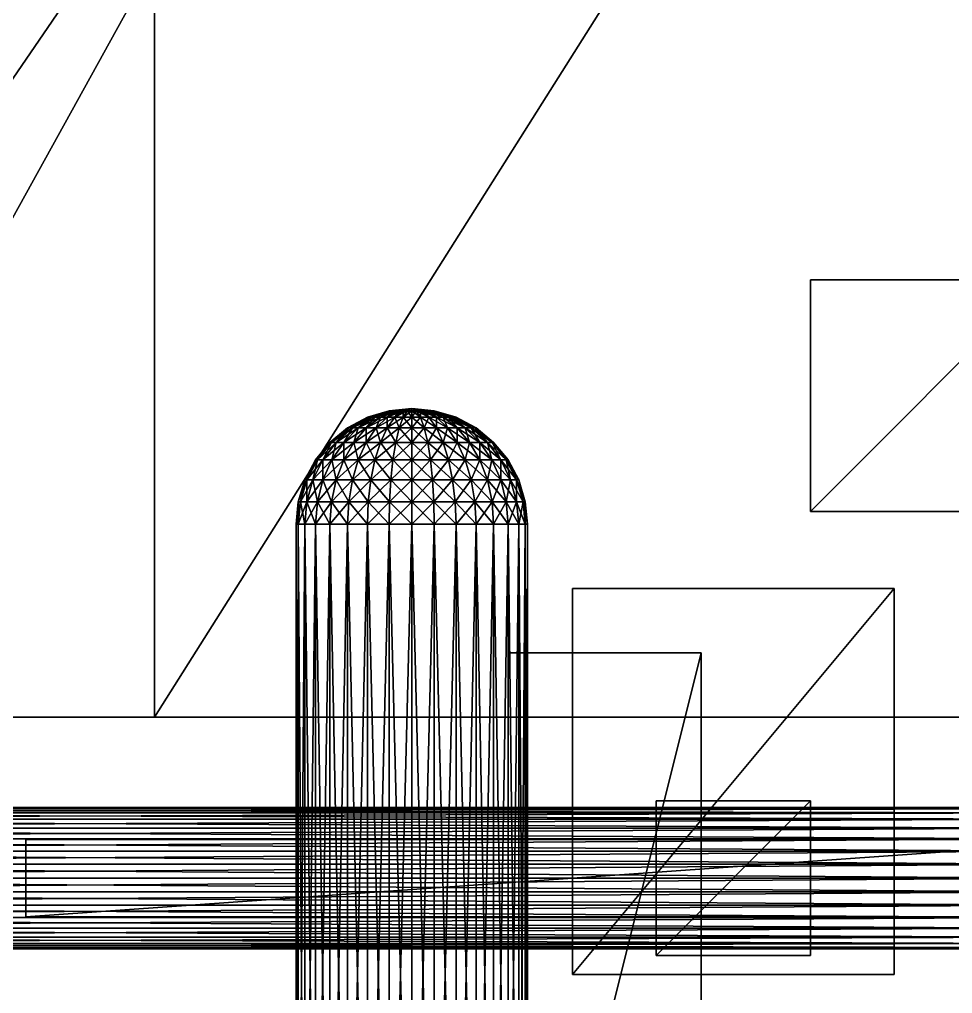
# Model space of a CAD drawing. Header units: millimetres. Extents: x -510 to 550, y -577 to 577.
# Drawn here: x -41 to 104.1, y -232.9 to -81.5 of the extents above; entities that cross this region are included whole.
import ezdxf

# ---------------------------------------------------------------- set-up
doc = ezdxf.new("R2010")
doc.units = ezdxf.units.MM
for name, color, linetype, true_color in [('armrest_frame_bridge_right', 7, 'Continuous', 0x5c6b75), ('armrest_front_post_right', 7, 'Continuous', 0x5c6b75), ('base_visual_0', 7, 'Continuous', 0x5c6b75), ('base_visual_1', 7, 'Continuous', 0x5c6b75), ('base_visual_17', 7, 'Continuous', 0x5c6b75), ('base_visual_18', 7, 'Continuous', 0x5c6b75), ('base_visual_2', 7, 'Continuous', 0x1f2b36), ('electronics_bracket_0.05', 7, 'Continuous', 0x5c6b75), ('structure_core_standoff_2', 7, 'Continuous', 0x5c6b75), ('structure_right_rocker_spindle', 7, 'Continuous', 0x5c6b75)]:
    doc.layers.add(name, color=color, linetype=linetype, true_color=true_color)

msp = doc.modelspace()

# ---------------------------------------------------------------- linework, layer by layer
at = {"layer": 'armrest_frame_bridge_right', "true_color": 0x5c6b75}
for points in [[(45, -230, 105), (95, -170, 105), (95, -230, 105)], [(45, -230, 105), (45, -170, 105), (95, -170, 105)], [(45, -230, 135), (95, -230, 135), (95, -170, 135)], [(45, -230, 135), (95, -170, 135), (45, -170, 135)], [(95, -170, 105), (45, -170, 105), (45, -170, 135)], [(95, -170, 105), (45, -170, 135), (95, -170, 135)], [(45, -170, 105), (45, -230, 105), (45, -230, 135)], [(45, -170, 105), (45, -230, 135), (45, -170, 135)], [(95, -230, 105), (95, -170, 105), (95, -170, 135)], [(95, -230, 105), (95, -170, 135), (95, -230, 135)], [(45, -230, 105), (95, -230, 105), (95, -230, 135)], [(45, -230, 105), (95, -230, 135), (45, -230, 135)]]:
    msp.add_3dface(points, dxfattribs=at)
at = {"layer": 'armrest_front_post_right', "true_color": 0x5c6b75}
for points in [[(58, -227, 120), (82, -203, 120), (82, -227, 120)], [(58, -227, 120), (58, -203, 120), (82, -203, 120)], [(58, -227, 310), (82, -227, 310), (82, -203, 310)], [(58, -227, 310), (82, -203, 310), (58, -203, 310)], [(82, -203, 120), (58, -203, 120), (58, -203, 310)], [(82, -203, 120), (58, -203, 310), (82, -203, 310)], [(58, -203, 120), (58, -227, 120), (58, -227, 310)], [(58, -203, 120), (58, -227, 310), (58, -203, 310)], [(82, -227, 120), (82, -203, 120), (82, -203, 310)], [(82, -227, 120), (82, -203, 310), (82, -227, 310)], [(58, -227, 120), (82, -227, 120), (82, -227, 310)], [(58, -227, 120), (82, -227, 310), (58, -227, 310)]]:
    msp.add_3dface(points, dxfattribs=at)
at = {"layer": 'base_visual_0', "true_color": 0x5c6b75}
for points in [[(-85, -190, -160), (125, 190, -160), (125, -190, -160)], [(-85, -190, -160), (-85, 190, -160), (125, 190, -160)], [(-85, -190, -20), (125, -190, -20), (125, 190, -20)], [(-85, -190, -20), (125, 190, -20), (-85, 190, -20)], [(-85, -190, -160), (125, -190, -160), (125, -190, -20)], [(-85, -190, -160), (125, -190, -20), (-85, -190, -20)]]:
    msp.add_3dface(points, dxfattribs=at)
at = {"layer": 'base_visual_1', "true_color": 0x5c6b75}
for points in [[(-110, -190, 10), (150, 190, 10), (150, -190, 10)], [(-110, -190, 10), (-110, 190, 10), (150, 190, 10)], [(-110, -190, 80), (150, -190, 80), (150, 190, 80)], [(-110, -190, 80), (150, 190, 80), (-110, 190, 80)], [(-110, -190, 10), (150, -190, 10), (150, -190, 80)], [(-110, -190, 10), (150, -190, 80), (-110, -190, 80)]]:
    msp.add_3dface(points, dxfattribs=at)
at = {"layer": 'base_visual_17', "true_color": 0x5c6b75}
for points in [[(-40, -221, 160), (130, -209, 160), (130, -221, 160)], [(-40, -221, 160), (-40, -209, 160), (130, -209, 160)], [(-40, -221, 300), (130, -221, 300), (130, -209, 300)], [(-40, -221, 300), (130, -209, 300), (-40, -209, 300)], [(130, -209, 160), (-40, -209, 160), (-40, -209, 300)], [(130, -209, 160), (-40, -209, 300), (130, -209, 300)], [(-40, -209, 160), (-40, -221, 160), (-40, -221, 300)], [(-40, -209, 160), (-40, -221, 300), (-40, -209, 300)], [(-40, -221, 160), (130, -221, 160), (130, -221, 300)], [(-40, -221, 160), (130, -221, 300), (-40, -221, 300)]]:
    msp.add_3dface(points, dxfattribs=at)
at = {"layer": 'base_visual_18', "true_color": 0x5c6b75}
for points in [[(-180, -204.21, 307.85), (-180, -204, 310), (120, -204, 310)], [(-180, -204.21, 307.85), (120, -204, 310), (120, -204.21, 307.85)], [(-180, -204, 310), (-180, -204.21, 312.15), (120, -204.21, 312.15)], [(-180, -204, 310), (120, -204.21, 312.15), (120, -204, 310)], [(-180, -204.84, 305.79), (-180, -204.21, 307.85), (120, -204.21, 307.85)], [(-180, -204.84, 305.79), (120, -204.21, 307.85), (120, -204.84, 305.79)], [(-180, -204.21, 312.15), (-180, -204.84, 314.21), (120, -204.84, 314.21)], [(-180, -204.21, 312.15), (120, -204.84, 314.21), (120, -204.21, 312.15)], [(-180, -205.85, 303.89), (-180, -204.84, 305.79), (120, -204.84, 305.79)], [(-180, -205.85, 303.89), (120, -204.84, 305.79), (120, -205.85, 303.89)], [(-180, -204.84, 314.21), (-180, -205.85, 316.11), (120, -205.85, 316.11)], [(-180, -204.84, 314.21), (120, -205.85, 316.11), (120, -204.84, 314.21)], [(-180, -207.22, 302.22), (-180, -205.85, 303.89), (120, -205.85, 303.89)], [(-180, -207.22, 302.22), (120, -205.85, 303.89), (120, -207.22, 302.22)], [(-180, -205.85, 316.11), (-180, -207.22, 317.78), (120, -207.22, 317.78)], [(-180, -205.85, 316.11), (120, -207.22, 317.78), (120, -205.85, 316.11)], [(-180, -208.89, 300.85), (-180, -207.22, 302.22), (120, -207.22, 302.22)], [(-180, -208.89, 300.85), (120, -207.22, 302.22), (120, -208.89, 300.85)], [(-180, -207.22, 317.78), (-180, -208.89, 319.15), (120, -208.89, 319.15)], [(-180, -207.22, 317.78), (120, -208.89, 319.15), (120, -207.22, 317.78)], [(-180, -210.79, 299.84), (-180, -208.89, 300.85), (120, -208.89, 300.85)], [(-180, -210.79, 299.84), (120, -208.89, 300.85), (120, -210.79, 299.84)], [(-180, -208.89, 319.15), (-180, -210.79, 320.16), (120, -210.79, 320.16)], [(-180, -208.89, 319.15), (120, -210.79, 320.16), (120, -208.89, 319.15)], [(-180, -212.85, 299.21), (-180, -210.79, 299.84), (120, -210.79, 299.84)], [(-180, -212.85, 299.21), (120, -210.79, 299.84), (120, -212.85, 299.21)], [(-180, -210.79, 320.16), (-180, -212.85, 320.79), (120, -212.85, 320.79)], [(-180, -210.79, 320.16), (120, -212.85, 320.79), (120, -210.79, 320.16)], [(-180, -215, 299), (-180, -212.85, 299.21), (120, -212.85, 299.21)], [(-180, -215, 299), (120, -212.85, 299.21), (120, -215, 299)], [(-180, -212.85, 320.79), (-180, -215, 321), (120, -215, 321)], [(-180, -212.85, 320.79), (120, -215, 321), (120, -212.85, 320.79)], [(-180, -215, 321), (-180, -217.15, 320.79), (120, -217.15, 320.79)], [(-180, -215, 321), (120, -217.15, 320.79), (120, -215, 321)], [(-180, -217.15, 299.21), (-180, -215, 299), (120, -215, 299)], [(-180, -217.15, 299.21), (120, -215, 299), (120, -217.15, 299.21)], [(-180, -217.15, 320.79), (-180, -219.21, 320.16), (120, -219.21, 320.16)], [(-180, -217.15, 320.79), (120, -219.21, 320.16), (120, -217.15, 320.79)], [(-180, -219.21, 299.84), (-180, -217.15, 299.21), (120, -217.15, 299.21)], [(-180, -219.21, 299.84), (120, -217.15, 299.21), (120, -219.21, 299.84)], [(-180, -219.21, 320.16), (-180, -221.11, 319.15), (120, -221.11, 319.15)], [(-180, -219.21, 320.16), (120, -221.11, 319.15), (120, -219.21, 320.16)], [(-180, -221.11, 300.85), (-180, -219.21, 299.84), (120, -219.21, 299.84)], [(-180, -221.11, 300.85), (120, -219.21, 299.84), (120, -221.11, 300.85)], [(-180, -221.11, 319.15), (-180, -222.78, 317.78), (120, -222.78, 317.78)], [(-180, -221.11, 319.15), (120, -222.78, 317.78), (120, -221.11, 319.15)], [(-180, -222.78, 302.22), (-180, -221.11, 300.85), (120, -221.11, 300.85)], [(-180, -222.78, 302.22), (120, -221.11, 300.85), (120, -222.78, 302.22)], [(-180, -222.78, 317.78), (-180, -224.15, 316.11), (120, -224.15, 316.11)], [(-180, -222.78, 317.78), (120, -224.15, 316.11), (120, -222.78, 317.78)], [(-180, -224.15, 303.89), (-180, -222.78, 302.22), (120, -222.78, 302.22)], [(-180, -224.15, 303.89), (120, -222.78, 302.22), (120, -224.15, 303.89)], [(-180, -224.15, 316.11), (-180, -225.16, 314.21), (120, -225.16, 314.21)], [(-180, -224.15, 316.11), (120, -225.16, 314.21), (120, -224.15, 316.11)], [(-180, -225.16, 305.79), (-180, -224.15, 303.89), (120, -224.15, 303.89)], [(-180, -225.16, 305.79), (120, -224.15, 303.89), (120, -225.16, 305.79)], [(-180, -225.16, 314.21), (-180, -225.79, 312.15), (120, -225.79, 312.15)], [(-180, -225.16, 314.21), (120, -225.79, 312.15), (120, -225.16, 314.21)], [(-180, -225.79, 307.85), (-180, -225.16, 305.79), (120, -225.16, 305.79)], [(-180, -225.79, 307.85), (120, -225.16, 305.79), (120, -225.79, 307.85)], [(-180, -225.79, 312.15), (-180, -226, 310), (120, -226, 310)], [(-180, -225.79, 312.15), (120, -226, 310), (120, -225.79, 312.15)], [(-180, -226, 310), (-180, -225.79, 307.85), (120, -225.79, 307.85)], [(-180, -226, 310), (120, -225.79, 307.85), (120, -226, 310)]]:
    msp.add_3dface(points, dxfattribs=at)
at = {"layer": 'base_visual_2', "true_color": 0x1f2b36}
for points in [[(-20, -190, 80), (220, 190, 80), (220, -190, 80)], [(-20, -190, 80), (-20, 190, 80), (220, 190, 80)], [(-20, -190, 160), (220, -190, 160), (220, 190, 160)], [(-20, -190, 160), (220, 190, 160), (-20, 190, 160)], [(-20, 190, 80), (-20, -190, 80), (-20, -190, 160)], [(-20, 190, 80), (-20, -190, 160), (-20, 190, 160)], [(-20, -190, 80), (220, -190, 80), (220, -190, 160)], [(-20, -190, 80), (220, -190, 160), (-20, -190, 160)]]:
    msp.add_3dface(points, dxfattribs=at)
at = {"layer": 'electronics_bracket_0.05', "true_color": 0x5c6b75}
for points in [[(35, -300, 50), (65, -180, 50), (65, -300, 50)], [(35, -300, 50), (35, -180, 50), (65, -180, 50)], [(35, -300, 80), (65, -300, 80), (65, -180, 80)], [(35, -300, 80), (65, -180, 80), (35, -180, 80)], [(65, -180, 50), (35, -180, 50), (35, -180, 80)], [(65, -180, 50), (35, -180, 80), (65, -180, 80)], [(35, -180, 50), (35, -300, 50), (35, -300, 80)], [(35, -180, 50), (35, -300, 80), (35, -180, 80)], [(65, -300, 50), (65, -180, 50), (65, -180, 80)], [(65, -300, 50), (65, -180, 80), (65, -300, 80)]]:
    msp.add_3dface(points, dxfattribs=at)
at = {"layer": 'structure_core_standoff_2', "true_color": 0x5c6b75}
for points in [[(82, -158, -22.5), (118, -122, -22.5), (118, -158, -22.5)], [(82, -158, -22.5), (82, -122, -22.5), (118, -122, -22.5)], [(82, -158, 12.5), (118, -158, 12.5), (118, -122, 12.5)], [(82, -158, 12.5), (118, -122, 12.5), (82, -122, 12.5)], [(118, -122, -22.5), (82, -122, -22.5), (82, -122, 12.5)], [(118, -122, -22.5), (82, -122, 12.5), (118, -122, 12.5)], [(82, -122, -22.5), (82, -158, -22.5), (82, -158, 12.5)], [(82, -122, -22.5), (82, -158, 12.5), (82, -122, 12.5)], [(82, -158, -22.5), (118, -158, -22.5), (118, -158, 12.5)], [(82, -158, -22.5), (118, -158, 12.5), (82, -158, 12.5)]]:
    msp.add_3dface(points, dxfattribs=at)
at = {"layer": 'structure_right_rocker_spindle', "true_color": 0x5c6b75}
for points in [[(16.56, -142.35, -0.69), (16.49, -142.35), (20, -142)], [(16.49, -142.35), (16.56, -142.35, 0.69), (20, -142)], [(16.76, -142.35, -1.34), (16.56, -142.35, -0.69), (20, -142)], [(16.56, -142.35, 0.69), (16.76, -142.35, 1.34), (20, -142)], [(17.08, -142.35, -1.95), (16.76, -142.35, -1.34), (20, -142)], [(16.76, -142.35, 1.34), (17.08, -142.35, 1.95), (20, -142)], [(17.52, -142.35, -2.48), (17.08, -142.35, -1.95), (20, -142)], [(17.08, -142.35, 1.95), (17.52, -142.35, 2.48), (20, -142)], [(18.05, -142.35, -2.92), (17.52, -142.35, -2.48), (20, -142)], [(17.52, -142.35, 2.48), (18.05, -142.35, 2.92), (20, -142)], [(18.66, -142.35, -3.24), (18.05, -142.35, -2.92), (20, -142)], [(18.05, -142.35, 2.92), (18.66, -142.35, 3.24), (20, -142)], [(19.31, -142.35, -3.44), (18.66, -142.35, -3.24), (20, -142)], [(18.66, -142.35, 3.24), (19.31, -142.35, 3.44), (20, -142)], [(20, -142.35, -3.51), (19.31, -142.35, -3.44), (20, -142)], [(19.31, -142.35, 3.44), (20, -142.35, 3.51), (20, -142)], [(23.51, -142.35), (23.44, -142.35, -0.69), (20, -142)], [(23.44, -142.35, -0.69), (23.24, -142.35, -1.34), (20, -142)], [(23.24, -142.35, -1.34), (22.92, -142.35, -1.95), (20, -142)], [(22.92, -142.35, -1.95), (22.48, -142.35, -2.48), (20, -142)], [(22.48, -142.35, -2.48), (21.95, -142.35, -2.92), (20, -142)], [(21.95, -142.35, -2.92), (21.34, -142.35, -3.24), (20, -142)], [(21.34, -142.35, -3.24), (20.69, -142.35, -3.44), (20, -142)], [(20.69, -142.35, -3.44), (20, -142.35, -3.51), (20, -142)], [(20, -142.35, 3.51), (20.69, -142.35, 3.44), (20, -142)], [(20.69, -142.35, 3.44), (21.34, -142.35, 3.24), (20, -142)], [(21.34, -142.35, 3.24), (21.95, -142.35, 2.92), (20, -142)], [(21.95, -142.35, 2.92), (22.48, -142.35, 2.48), (20, -142)], [(22.48, -142.35, 2.48), (22.92, -142.35, 1.95), (20, -142)], [(22.92, -142.35, 1.95), (23.24, -142.35, 1.34), (20, -142)], [(23.24, -142.35, 1.34), (23.44, -142.35, 0.69), (20, -142)], [(23.44, -142.35, 0.69), (23.51, -142.35), (20, -142)], [(10.19, -145.03, -1.95), (10, -145.03), (13.11, -143.37)], [(10, -145.03), (10.19, -145.03, 1.95), (13.24, -143.37, 1.34)], [(10, -145.03), (13.24, -143.37, 1.34), (13.11, -143.37)], [(10.76, -145.03, -3.83), (10.19, -145.03, -1.95), (13.24, -143.37, -1.34)], [(10.19, -145.03, -1.95), (13.11, -143.37), (13.24, -143.37, -1.34)], [(10.19, -145.03, 1.95), (10.76, -145.03, 3.83), (13.64, -143.37, 2.64)], [(10.19, -145.03, 1.95), (13.64, -143.37, 2.64), (13.24, -143.37, 1.34)], [(11.69, -145.03, -5.56), (10.76, -145.03, -3.83), (13.64, -143.37, -2.64)], [(10.76, -145.03, -3.83), (13.24, -143.37, -1.34), (13.64, -143.37, -2.64)], [(10.76, -145.03, 3.83), (11.69, -145.03, 5.56), (14.27, -143.37, 3.83)], [(10.76, -145.03, 3.83), (14.27, -143.37, 3.83), (13.64, -143.37, 2.64)], [(12.93, -145.03, -7.07), (11.69, -145.03, -5.56), (14.27, -143.37, -3.83)], [(11.69, -145.03, -5.56), (13.64, -143.37, -2.64), (14.27, -143.37, -3.83)], [(11.69, -145.03, 5.56), (12.93, -145.03, 7.07), (15.13, -143.37, 4.87)], [(11.69, -145.03, 5.56), (15.13, -143.37, 4.87), (14.27, -143.37, 3.83)], [(14.44, -145.03, -8.31), (12.93, -145.03, -7.07), (15.13, -143.37, -4.87)], [(12.93, -145.03, -7.07), (14.27, -143.37, -3.83), (15.13, -143.37, -4.87)], [(12.93, -145.03, 7.07), (14.44, -145.03, 8.31), (16.17, -143.37, 5.73)], [(12.93, -145.03, 7.07), (16.17, -143.37, 5.73), (15.13, -143.37, 4.87)], [(13.24, -143.37, -1.34), (13.11, -143.37), (16.49, -142.35)], [(13.11, -143.37), (13.24, -143.37, 1.34), (16.56, -142.35, 0.69)], [(13.11, -143.37), (16.56, -142.35, 0.69), (16.49, -142.35)], [(13.64, -143.37, -2.64), (13.24, -143.37, -1.34), (16.56, -142.35, -0.69)], [(13.24, -143.37, -1.34), (16.49, -142.35), (16.56, -142.35, -0.69)], [(13.24, -143.37, 1.34), (13.64, -143.37, 2.64), (16.76, -142.35, 1.34)], [(13.24, -143.37, 1.34), (16.76, -142.35, 1.34), (16.56, -142.35, 0.69)], [(14.27, -143.37, -3.83), (13.64, -143.37, -2.64), (16.76, -142.35, -1.34)], [(13.64, -143.37, -2.64), (16.56, -142.35, -0.69), (16.76, -142.35, -1.34)], [(13.64, -143.37, 2.64), (14.27, -143.37, 3.83), (17.08, -142.35, 1.95)], [(13.64, -143.37, 2.64), (17.08, -142.35, 1.95), (16.76, -142.35, 1.34)], [(15.13, -143.37, -4.87), (14.27, -143.37, -3.83), (17.08, -142.35, -1.95)], [(14.27, -143.37, -3.83), (16.76, -142.35, -1.34), (17.08, -142.35, -1.95)], [(14.27, -143.37, 3.83), (15.13, -143.37, 4.87), (17.52, -142.35, 2.48)], [(14.27, -143.37, 3.83), (17.52, -142.35, 2.48), (17.08, -142.35, 1.95)], [(16.17, -145.03, -9.24), (14.44, -145.03, -8.31), (16.17, -143.37, -5.73)], [(14.44, -145.03, -8.31), (15.13, -143.37, -4.87), (16.17, -143.37, -5.73)], [(14.44, -145.03, 8.31), (16.17, -145.03, 9.24), (17.36, -143.37, 6.36)], [(14.44, -145.03, 8.31), (17.36, -143.37, 6.36), (16.17, -143.37, 5.73)], [(16.17, -143.37, -5.73), (15.13, -143.37, -4.87), (17.52, -142.35, -2.48)], [(15.13, -143.37, -4.87), (17.08, -142.35, -1.95), (17.52, -142.35, -2.48)], [(15.13, -143.37, 4.87), (16.17, -143.37, 5.73), (18.05, -142.35, 2.92)], [(15.13, -143.37, 4.87), (18.05, -142.35, 2.92), (17.52, -142.35, 2.48)], [(17.36, -143.37, -6.36), (16.17, -143.37, -5.73), (18.05, -142.35, -2.92)], [(16.17, -143.37, -5.73), (17.52, -142.35, -2.48), (18.05, -142.35, -2.92)], [(16.17, -143.37, 5.73), (17.36, -143.37, 6.36), (18.66, -142.35, 3.24)], [(16.17, -143.37, 5.73), (18.66, -142.35, 3.24), (18.05, -142.35, 2.92)], [(18.05, -145.03, -9.81), (16.17, -145.03, -9.24), (17.36, -143.37, -6.36)], [(16.17, -145.03, -9.24), (16.17, -143.37, -5.73), (17.36, -143.37, -6.36)], [(16.17, -145.03, 9.24), (18.05, -145.03, 9.81), (18.66, -143.37, 6.76)], [(16.17, -145.03, 9.24), (18.66, -143.37, 6.76), (17.36, -143.37, 6.36)], [(18.66, -143.37, -6.76), (17.36, -143.37, -6.36), (18.66, -142.35, -3.24)], [(17.36, -143.37, -6.36), (18.05, -142.35, -2.92), (18.66, -142.35, -3.24)], [(17.36, -143.37, 6.36), (18.66, -143.37, 6.76), (19.31, -142.35, 3.44)], [(17.36, -143.37, 6.36), (19.31, -142.35, 3.44), (18.66, -142.35, 3.24)], [(18.05, -145.03, -9.81), (17.36, -143.37, -6.36), (18.66, -143.37, -6.76)], [(20, -145.03, -10), (18.05, -145.03, -9.81), (18.66, -143.37, -6.76)], [(18.05, -145.03, 9.81), (20, -145.03, 10), (20, -143.37, 6.89)], [(18.05, -145.03, 9.81), (20, -143.37, 6.89), (18.66, -143.37, 6.76)], [(20, -143.37, -6.89), (18.66, -143.37, -6.76), (19.31, -142.35, -3.44)], [(18.66, -143.37, -6.76), (18.66, -142.35, -3.24), (19.31, -142.35, -3.44)], [(18.66, -143.37, 6.76), (20, -143.37, 6.89), (20, -142.35, 3.51)], [(18.66, -143.37, 6.76), (20, -142.35, 3.51), (19.31, -142.35, 3.44)], [(20, -145.03, -10), (18.66, -143.37, -6.76), (20, -143.37, -6.89)], [(20, -143.37, -6.89), (19.31, -142.35, -3.44), (20, -142.35, -3.51)], [(21.34, -143.37, -6.76), (20, -143.37, -6.89), (20, -142.35, -3.51)], [(21.34, -143.37, -6.76), (20, -142.35, -3.51), (20.69, -142.35, -3.44)], [(20, -143.37, 6.89), (21.34, -143.37, 6.76), (20.69, -142.35, 3.44)], [(20, -143.37, 6.89), (20.69, -142.35, 3.44), (20, -142.35, 3.51)], [(21.95, -145.03, -9.81), (20, -145.03, -10), (20, -143.37, -6.89)], [(21.95, -145.03, -9.81), (20, -143.37, -6.89), (21.34, -143.37, -6.76)], [(20, -145.03, 10), (21.95, -145.03, 9.81), (21.34, -143.37, 6.76)], [(20, -145.03, 10), (21.34, -143.37, 6.76), (20, -143.37, 6.89)], [(22.64, -143.37, -6.36), (21.34, -143.37, -6.76), (20.69, -142.35, -3.44)], [(22.64, -143.37, -6.36), (20.69, -142.35, -3.44), (21.34, -142.35, -3.24)], [(21.34, -143.37, 6.76), (21.34, -142.35, 3.24), (20.69, -142.35, 3.44)], [(23.83, -143.37, -5.73), (22.64, -143.37, -6.36), (21.34, -142.35, -3.24)], [(23.83, -143.37, -5.73), (21.34, -142.35, -3.24), (21.95, -142.35, -2.92)], [(21.34, -143.37, 6.76), (22.64, -143.37, 6.36), (21.34, -142.35, 3.24)], [(22.64, -143.37, 6.36), (21.95, -142.35, 2.92), (21.34, -142.35, 3.24)], [(23.83, -145.03, -9.24), (21.95, -145.03, -9.81), (21.34, -143.37, -6.76)], [(23.83, -145.03, -9.24), (21.34, -143.37, -6.76), (22.64, -143.37, -6.36)], [(21.95, -145.03, 9.81), (22.64, -143.37, 6.36), (21.34, -143.37, 6.76)], [(24.87, -143.37, -4.87), (23.83, -143.37, -5.73), (21.95, -142.35, -2.92)], [(24.87, -143.37, -4.87), (21.95, -142.35, -2.92), (22.48, -142.35, -2.48)], [(22.64, -143.37, 6.36), (23.83, -143.37, 5.73), (21.95, -142.35, 2.92)], [(23.83, -143.37, 5.73), (22.48, -142.35, 2.48), (21.95, -142.35, 2.92)], [(21.95, -145.03, 9.81), (23.83, -145.03, 9.24), (22.64, -143.37, 6.36)], [(25.73, -143.37, -3.83), (24.87, -143.37, -4.87), (22.48, -142.35, -2.48)], [(25.73, -143.37, -3.83), (22.48, -142.35, -2.48), (22.92, -142.35, -1.95)], [(23.83, -143.37, 5.73), (24.87, -143.37, 4.87), (22.48, -142.35, 2.48)], [(24.87, -143.37, 4.87), (22.92, -142.35, 1.95), (22.48, -142.35, 2.48)], [(25.56, -145.03, -8.31), (23.83, -145.03, -9.24), (22.64, -143.37, -6.36)], [(25.56, -145.03, -8.31), (22.64, -143.37, -6.36), (23.83, -143.37, -5.73)], [(23.83, -145.03, 9.24), (23.83, -143.37, 5.73), (22.64, -143.37, 6.36)], [(26.36, -143.37, -2.64), (25.73, -143.37, -3.83), (22.92, -142.35, -1.95)], [(26.36, -143.37, -2.64), (22.92, -142.35, -1.95), (23.24, -142.35, -1.34)], [(24.87, -143.37, 4.87), (25.73, -143.37, 3.83), (22.92, -142.35, 1.95)], [(25.73, -143.37, 3.83), (23.24, -142.35, 1.34), (22.92, -142.35, 1.95)], [(26.76, -143.37, -1.34), (26.36, -143.37, -2.64), (23.24, -142.35, -1.34)], [(26.76, -143.37, -1.34), (23.24, -142.35, -1.34), (23.44, -142.35, -0.69)], [(25.73, -143.37, 3.83), (26.36, -143.37, 2.64), (23.24, -142.35, 1.34)], [(26.36, -143.37, 2.64), (23.44, -142.35, 0.69), (23.24, -142.35, 1.34)], [(26.89, -143.37), (26.76, -143.37, -1.34), (23.44, -142.35, -0.69)], [(26.89, -143.37), (23.44, -142.35, -0.69), (23.51, -142.35)], [(26.36, -143.37, 2.64), (26.76, -143.37, 1.34), (23.44, -142.35, 0.69)], [(26.76, -143.37, 1.34), (23.51, -142.35), (23.44, -142.35, 0.69)], [(26.76, -143.37, 1.34), (26.89, -143.37), (23.51, -142.35)], [(27.07, -145.03, -7.07), (25.56, -145.03, -8.31), (23.83, -143.37, -5.73)], [(27.07, -145.03, -7.07), (23.83, -143.37, -5.73), (24.87, -143.37, -4.87)], [(23.83, -145.03, 9.24), (25.56, -145.03, 8.31), (23.83, -143.37, 5.73)], [(25.56, -145.03, 8.31), (24.87, -143.37, 4.87), (23.83, -143.37, 5.73)], [(28.31, -145.03, -5.56), (27.07, -145.03, -7.07), (24.87, -143.37, -4.87)], [(28.31, -145.03, -5.56), (24.87, -143.37, -4.87), (25.73, -143.37, -3.83)], [(25.56, -145.03, 8.31), (27.07, -145.03, 7.07), (24.87, -143.37, 4.87)], [(27.07, -145.03, 7.07), (25.73, -143.37, 3.83), (24.87, -143.37, 4.87)], [(29.24, -145.03, -3.83), (28.31, -145.03, -5.56), (25.73, -143.37, -3.83)], [(29.24, -145.03, -3.83), (25.73, -143.37, -3.83), (26.36, -143.37, -2.64)], [(27.07, -145.03, 7.07), (28.31, -145.03, 5.56), (25.73, -143.37, 3.83)], [(28.31, -145.03, 5.56), (26.36, -143.37, 2.64), (25.73, -143.37, 3.83)], [(29.81, -145.03, -1.95), (29.24, -145.03, -3.83), (26.36, -143.37, -2.64)], [(29.81, -145.03, -1.95), (26.36, -143.37, -2.64), (26.76, -143.37, -1.34)], [(28.31, -145.03, 5.56), (29.24, -145.03, 3.83), (26.36, -143.37, 2.64)], [(29.24, -145.03, 3.83), (26.76, -143.37, 1.34), (26.36, -143.37, 2.64)], [(30, -145.03), (29.81, -145.03, -1.95), (26.76, -143.37, -1.34)], [(30, -145.03), (26.76, -143.37, -1.34), (26.89, -143.37)], [(29.24, -145.03, 3.83), (29.81, -145.03, 1.95), (26.76, -143.37, 1.34)], [(29.81, -145.03, 1.95), (26.89, -143.37), (26.76, -143.37, 1.34)], [(29.81, -145.03, 1.95), (30, -145.03), (26.89, -143.37)], [(7.52, -147.27, -2.48), (7.27, -147.27), (10, -145.03)], [(7.27, -147.27), (7.52, -147.27, 2.48), (10.19, -145.03, 1.95)], [(7.27, -147.27), (10.19, -145.03, 1.95), (10, -145.03)], [(8.24, -147.27, -4.87), (7.52, -147.27, -2.48), (10.19, -145.03, -1.95)], [(7.52, -147.27, -2.48), (10, -145.03), (10.19, -145.03, -1.95)], [(7.52, -147.27, 2.48), (8.24, -147.27, 4.87), (10.76, -145.03, 3.83)], [(7.52, -147.27, 2.48), (10.76, -145.03, 3.83), (10.19, -145.03, 1.95)], [(9.42, -147.27, -7.07), (8.24, -147.27, -4.87), (10.76, -145.03, -3.83)], [(8.24, -147.27, -4.87), (10.19, -145.03, -1.95), (10.76, -145.03, -3.83)], [(8.24, -147.27, 4.87), (9.42, -147.27, 7.07), (11.69, -145.03, 5.56)], [(8.24, -147.27, 4.87), (11.69, -145.03, 5.56), (10.76, -145.03, 3.83)], [(11, -147.27, -9), (9.42, -147.27, -7.07), (11.69, -145.03, -5.56)], [(9.42, -147.27, -7.07), (10.76, -145.03, -3.83), (11.69, -145.03, -5.56)], [(9.42, -147.27, 7.07), (11, -147.27, 9), (12.93, -145.03, 7.07)], [(9.42, -147.27, 7.07), (12.93, -145.03, 7.07), (11.69, -145.03, 5.56)], [(12.93, -147.27, -10.58), (11, -147.27, -9), (12.93, -145.03, -7.07)], [(11, -147.27, -9), (11.69, -145.03, -5.56), (12.93, -145.03, -7.07)], [(11, -147.27, 9), (12.93, -147.27, 10.58), (14.44, -145.03, 8.31)], [(11, -147.27, 9), (14.44, -145.03, 8.31), (12.93, -145.03, 7.07)], [(15.13, -147.27, -11.76), (12.93, -147.27, -10.58), (14.44, -145.03, -8.31)], [(12.93, -147.27, -10.58), (12.93, -145.03, -7.07), (14.44, -145.03, -8.31)], [(12.93, -147.27, 10.58), (15.13, -147.27, 11.76), (16.17, -145.03, 9.24)], [(12.93, -147.27, 10.58), (16.17, -145.03, 9.24), (14.44, -145.03, 8.31)], [(15.13, -147.27, -11.76), (14.44, -145.03, -8.31), (16.17, -145.03, -9.24)], [(17.52, -147.27, -12.48), (15.13, -147.27, -11.76), (16.17, -145.03, -9.24)], [(15.13, -147.27, 11.76), (17.52, -147.27, 12.48), (18.05, -145.03, 9.81)], [(15.13, -147.27, 11.76), (18.05, -145.03, 9.81), (16.17, -145.03, 9.24)], [(17.52, -147.27, -12.48), (16.17, -145.03, -9.24), (18.05, -145.03, -9.81)], [(20, -147.27, -12.73), (17.52, -147.27, -12.48), (18.05, -145.03, -9.81)], [(17.52, -147.27, 12.48), (20, -147.27, 12.73), (20, -145.03, 10)], [(17.52, -147.27, 12.48), (20, -145.03, 10), (18.05, -145.03, 9.81)], [(20, -147.27, -12.73), (18.05, -145.03, -9.81), (20, -145.03, -10)], [(22.48, -147.27, -12.48), (20, -147.27, -12.73), (20, -145.03, -10)], [(22.48, -147.27, -12.48), (20, -145.03, -10), (21.95, -145.03, -9.81)], [(20, -147.27, 12.73), (22.48, -147.27, 12.48), (21.95, -145.03, 9.81)], [(20, -147.27, 12.73), (21.95, -145.03, 9.81), (20, -145.03, 10)], [(24.87, -147.27, -11.76), (22.48, -147.27, -12.48), (21.95, -145.03, -9.81)], [(24.87, -147.27, -11.76), (21.95, -145.03, -9.81), (23.83, -145.03, -9.24)], [(22.48, -147.27, 12.48), (23.83, -145.03, 9.24), (21.95, -145.03, 9.81)], [(22.48, -147.27, 12.48), (24.87, -147.27, 11.76), (23.83, -145.03, 9.24)], [(27.07, -147.27, -10.58), (24.87, -147.27, -11.76), (23.83, -145.03, -9.24)], [(27.07, -147.27, -10.58), (23.83, -145.03, -9.24), (25.56, -145.03, -8.31)], [(24.87, -147.27, 11.76), (25.56, -145.03, 8.31), (23.83, -145.03, 9.24)], [(24.87, -147.27, 11.76), (27.07, -147.27, 10.58), (25.56, -145.03, 8.31)], [(29, -147.27, -9), (27.07, -147.27, -10.58), (25.56, -145.03, -8.31)], [(29, -147.27, -9), (25.56, -145.03, -8.31), (27.07, -145.03, -7.07)], [(27.07, -147.27, 10.58), (27.07, -145.03, 7.07), (25.56, -145.03, 8.31)], [(30.58, -147.27, -7.07), (29, -147.27, -9), (27.07, -145.03, -7.07)], [(30.58, -147.27, -7.07), (27.07, -145.03, -7.07), (28.31, -145.03, -5.56)], [(27.07, -147.27, 10.58), (29, -147.27, 9), (27.07, -145.03, 7.07)], [(29, -147.27, 9), (28.31, -145.03, 5.56), (27.07, -145.03, 7.07)], [(31.76, -147.27, -4.87), (30.58, -147.27, -7.07), (28.31, -145.03, -5.56)], [(31.76, -147.27, -4.87), (28.31, -145.03, -5.56), (29.24, -145.03, -3.83)], [(29, -147.27, 9), (30.58, -147.27, 7.07), (28.31, -145.03, 5.56)], [(30.58, -147.27, 7.07), (29.24, -145.03, 3.83), (28.31, -145.03, 5.56)], [(32.48, -147.27, -2.48), (31.76, -147.27, -4.87), (29.24, -145.03, -3.83)], [(32.48, -147.27, -2.48), (29.24, -145.03, -3.83), (29.81, -145.03, -1.95)], [(30.58, -147.27, 7.07), (31.76, -147.27, 4.87), (29.24, -145.03, 3.83)], [(31.76, -147.27, 4.87), (29.81, -145.03, 1.95), (29.24, -145.03, 3.83)], [(32.73, -147.27), (32.48, -147.27, -2.48), (29.81, -145.03, -1.95)], [(32.73, -147.27), (29.81, -145.03, -1.95), (30, -145.03)], [(31.76, -147.27, 4.87), (32.48, -147.27, 2.48), (29.81, -145.03, 1.95)], [(32.48, -147.27, 2.48), (30, -145.03), (29.81, -145.03, 1.95)], [(32.48, -147.27, 2.48), (32.73, -147.27), (30, -145.03)], [(5.32, -150, -2.92), (5.03, -150), (7.27, -147.27)], [(5.03, -150), (5.32, -150, 2.92), (7.52, -147.27, 2.48)], [(5.03, -150), (7.52, -147.27, 2.48), (7.27, -147.27)], [(6.17, -150, -5.73), (5.32, -150, -2.92), (7.52, -147.27, -2.48)], [(5.32, -150, -2.92), (7.27, -147.27), (7.52, -147.27, -2.48)], [(5.32, -150, 2.92), (6.17, -150, 5.73), (8.24, -147.27, 4.87)], [(5.32, -150, 2.92), (8.24, -147.27, 4.87), (7.52, -147.27, 2.48)], [(7.56, -150, -8.31), (6.17, -150, -5.73), (8.24, -147.27, -4.87)], [(6.17, -150, -5.73), (7.52, -147.27, -2.48), (8.24, -147.27, -4.87)], [(6.17, -150, 5.73), (7.56, -150, 8.31), (9.42, -147.27, 7.07)], [(6.17, -150, 5.73), (9.42, -147.27, 7.07), (8.24, -147.27, 4.87)], [(9.42, -150, -10.58), (7.56, -150, -8.31), (9.42, -147.27, -7.07)], [(7.56, -150, -8.31), (8.24, -147.27, -4.87), (9.42, -147.27, -7.07)], [(7.56, -150, 8.31), (9.42, -150, 10.58), (11, -147.27, 9)], [(7.56, -150, 8.31), (11, -147.27, 9), (9.42, -147.27, 7.07)], [(11.69, -150, -12.44), (9.42, -150, -10.58), (11, -147.27, -9)], [(9.42, -150, -10.58), (9.42, -147.27, -7.07), (11, -147.27, -9)], [(9.42, -150, 10.58), (11.69, -150, 12.44), (12.93, -147.27, 10.58)], [(9.42, -150, 10.58), (12.93, -147.27, 10.58), (11, -147.27, 9)], [(11.69, -150, -12.44), (11, -147.27, -9), (12.93, -147.27, -10.58)], [(14.27, -150, -13.83), (11.69, -150, -12.44), (12.93, -147.27, -10.58)], [(11.69, -150, 12.44), (14.27, -150, 13.83), (15.13, -147.27, 11.76)], [(11.69, -150, 12.44), (15.13, -147.27, 11.76), (12.93, -147.27, 10.58)], [(14.27, -150, -13.83), (12.93, -147.27, -10.58), (15.13, -147.27, -11.76)], [(17.08, -150, -14.68), (14.27, -150, -13.83), (15.13, -147.27, -11.76)], [(14.27, -150, 13.83), (17.08, -150, 14.68), (17.52, -147.27, 12.48)], [(14.27, -150, 13.83), (17.52, -147.27, 12.48), (15.13, -147.27, 11.76)], [(17.08, -150, -14.68), (15.13, -147.27, -11.76), (17.52, -147.27, -12.48)], [(20, -150, -14.97), (17.08, -150, -14.68), (17.52, -147.27, -12.48)], [(17.08, -150, 14.68), (20, -150, 14.97), (20, -147.27, 12.73)], [(17.08, -150, 14.68), (20, -147.27, 12.73), (17.52, -147.27, 12.48)], [(20, -150, -14.97), (17.52, -147.27, -12.48), (20, -147.27, -12.73)], [(22.92, -150, -14.68), (20, -150, -14.97), (20, -147.27, -12.73)], [(22.92, -150, -14.68), (20, -147.27, -12.73), (22.48, -147.27, -12.48)], [(20, -150, 14.97), (22.92, -150, 14.68), (22.48, -147.27, 12.48)], [(20, -150, 14.97), (22.48, -147.27, 12.48), (20, -147.27, 12.73)], [(25.73, -150, -13.83), (22.92, -150, -14.68), (22.48, -147.27, -12.48)], [(25.73, -150, -13.83), (22.48, -147.27, -12.48), (24.87, -147.27, -11.76)], [(22.92, -150, 14.68), (24.87, -147.27, 11.76), (22.48, -147.27, 12.48)], [(22.92, -150, 14.68), (25.73, -150, 13.83), (24.87, -147.27, 11.76)], [(28.31, -150, -12.44), (25.73, -150, -13.83), (24.87, -147.27, -11.76)], [(28.31, -150, -12.44), (24.87, -147.27, -11.76), (27.07, -147.27, -10.58)], [(25.73, -150, 13.83), (27.07, -147.27, 10.58), (24.87, -147.27, 11.76)], [(25.73, -150, 13.83), (28.31, -150, 12.44), (27.07, -147.27, 10.58)], [(30.58, -150, -10.58), (28.31, -150, -12.44), (27.07, -147.27, -10.58)], [(30.58, -150, -10.58), (27.07, -147.27, -10.58), (29, -147.27, -9)], [(28.31, -150, 12.44), (29, -147.27, 9), (27.07, -147.27, 10.58)], [(28.31, -150, 12.44), (30.58, -150, 10.58), (29, -147.27, 9)], [(32.44, -150, -8.31), (30.58, -150, -10.58), (29, -147.27, -9)], [(32.44, -150, -8.31), (29, -147.27, -9), (30.58, -147.27, -7.07)], [(30.58, -150, 10.58), (30.58, -147.27, 7.07), (29, -147.27, 9)], [(33.83, -150, -5.73), (32.44, -150, -8.31), (30.58, -147.27, -7.07)], [(33.83, -150, -5.73), (30.58, -147.27, -7.07), (31.76, -147.27, -4.87)], [(30.58, -150, 10.58), (32.44, -150, 8.31), (30.58, -147.27, 7.07)], [(32.44, -150, 8.31), (31.76, -147.27, 4.87), (30.58, -147.27, 7.07)], [(34.68, -150, -2.92), (33.83, -150, -5.73), (31.76, -147.27, -4.87)], [(34.68, -150, -2.92), (31.76, -147.27, -4.87), (32.48, -147.27, -2.48)], [(32.44, -150, 8.31), (33.83, -150, 5.73), (31.76, -147.27, 4.87)], [(33.83, -150, 5.73), (32.48, -147.27, 2.48), (31.76, -147.27, 4.87)], [(34.97, -150), (34.68, -150, -2.92), (32.48, -147.27, -2.48)], [(34.97, -150), (32.48, -147.27, -2.48), (32.73, -147.27)], [(33.83, -150, 5.73), (34.68, -150, 2.92), (32.48, -147.27, 2.48)], [(34.68, -150, 2.92), (32.73, -147.27), (32.48, -147.27, 2.48)], [(34.68, -150, 2.92), (34.97, -150), (32.73, -147.27)], [(3.69, -153.11, -3.24), (3.37, -153.11), (5.03, -150)], [(3.37, -153.11), (3.69, -153.11, 3.24), (5.32, -150, 2.92)], [(3.37, -153.11), (5.32, -150, 2.92), (5.03, -150)], [(4.64, -153.11, -6.36), (3.69, -153.11, -3.24), (5.32, -150, -2.92)], [(3.69, -153.11, -3.24), (5.03, -150), (5.32, -150, -2.92)], [(3.69, -153.11, 3.24), (4.64, -153.11, 6.36), (6.17, -150, 5.73)], [(3.69, -153.11, 3.24), (6.17, -150, 5.73), (5.32, -150, 2.92)], [(6.17, -153.11, -9.24), (4.64, -153.11, -6.36), (6.17, -150, -5.73)], [(4.64, -153.11, -6.36), (5.32, -150, -2.92), (6.17, -150, -5.73)], [(4.64, -153.11, 6.36), (6.17, -153.11, 9.24), (7.56, -150, 8.31)], [(4.64, -153.11, 6.36), (7.56, -150, 8.31), (6.17, -150, 5.73)], [(8.24, -153.11, -11.76), (6.17, -153.11, -9.24), (7.56, -150, -8.31)], [(6.17, -153.11, -9.24), (6.17, -150, -5.73), (7.56, -150, -8.31)], [(6.17, -153.11, 9.24), (8.24, -153.11, 11.76), (9.42, -150, 10.58)], [(6.17, -153.11, 9.24), (9.42, -150, 10.58), (7.56, -150, 8.31)], [(8.24, -153.11, -11.76), (7.56, -150, -8.31), (9.42, -150, -10.58)], [(10.76, -153.11, -13.83), (8.24, -153.11, -11.76), (9.42, -150, -10.58)], [(8.24, -153.11, 11.76), (10.76, -153.11, 13.83), (11.69, -150, 12.44)], [(8.24, -153.11, 11.76), (11.69, -150, 12.44), (9.42, -150, 10.58)], [(10.76, -153.11, -13.83), (9.42, -150, -10.58), (11.69, -150, -12.44)], [(13.64, -153.11, -15.36), (10.76, -153.11, -13.83), (11.69, -150, -12.44)], [(10.76, -153.11, 13.83), (13.64, -153.11, 15.36), (14.27, -150, 13.83)], [(10.76, -153.11, 13.83), (14.27, -150, 13.83), (11.69, -150, 12.44)], [(13.64, -153.11, -15.36), (11.69, -150, -12.44), (14.27, -150, -13.83)], [(16.76, -153.11, -16.31), (13.64, -153.11, -15.36), (14.27, -150, -13.83)], [(13.64, -153.11, 15.36), (16.76, -153.11, 16.31), (17.08, -150, 14.68)], [(13.64, -153.11, 15.36), (17.08, -150, 14.68), (14.27, -150, 13.83)], [(16.76, -153.11, -16.31), (14.27, -150, -13.83), (17.08, -150, -14.68)], [(20, -153.11, -16.63), (16.76, -153.11, -16.31), (17.08, -150, -14.68)], [(16.76, -153.11, 16.31), (20, -153.11, 16.63), (20, -150, 14.97)], [(16.76, -153.11, 16.31), (20, -150, 14.97), (17.08, -150, 14.68)], [(20, -153.11, -16.63), (17.08, -150, -14.68), (20, -150, -14.97)], [(23.24, -153.11, -16.31), (20, -153.11, -16.63), (20, -150, -14.97)], [(23.24, -153.11, -16.31), (20, -150, -14.97), (22.92, -150, -14.68)], [(20, -153.11, 16.63), (23.24, -153.11, 16.31), (22.92, -150, 14.68)], [(20, -153.11, 16.63), (22.92, -150, 14.68), (20, -150, 14.97)], [(26.36, -153.11, -15.36), (23.24, -153.11, -16.31), (22.92, -150, -14.68)], [(26.36, -153.11, -15.36), (22.92, -150, -14.68), (25.73, -150, -13.83)], [(23.24, -153.11, 16.31), (25.73, -150, 13.83), (22.92, -150, 14.68)], [(23.24, -153.11, 16.31), (26.36, -153.11, 15.36), (25.73, -150, 13.83)], [(29.24, -153.11, -13.83), (26.36, -153.11, -15.36), (25.73, -150, -13.83)], [(29.24, -153.11, -13.83), (25.73, -150, -13.83), (28.31, -150, -12.44)], [(26.36, -153.11, 15.36), (28.31, -150, 12.44), (25.73, -150, 13.83)], [(26.36, -153.11, 15.36), (29.24, -153.11, 13.83), (28.31, -150, 12.44)], [(31.76, -153.11, -11.76), (29.24, -153.11, -13.83), (28.31, -150, -12.44)], [(31.76, -153.11, -11.76), (28.31, -150, -12.44), (30.58, -150, -10.58)], [(29.24, -153.11, 13.83), (30.58, -150, 10.58), (28.31, -150, 12.44)], [(29.24, -153.11, 13.83), (31.76, -153.11, 11.76), (30.58, -150, 10.58)], [(33.83, -153.11, -9.24), (31.76, -153.11, -11.76), (30.58, -150, -10.58)], [(33.83, -153.11, -9.24), (30.58, -150, -10.58), (32.44, -150, -8.31)], [(31.76, -153.11, 11.76), (32.44, -150, 8.31), (30.58, -150, 10.58)], [(31.76, -153.11, 11.76), (33.83, -153.11, 9.24), (32.44, -150, 8.31)], [(35.36, -153.11, -6.36), (33.83, -153.11, -9.24), (32.44, -150, -8.31)], [(35.36, -153.11, -6.36), (32.44, -150, -8.31), (33.83, -150, -5.73)], [(33.83, -153.11, 9.24), (33.83, -150, 5.73), (32.44, -150, 8.31)], [(36.31, -153.11, -3.24), (35.36, -153.11, -6.36), (33.83, -150, -5.73)], [(36.31, -153.11, -3.24), (33.83, -150, -5.73), (34.68, -150, -2.92)], [(33.83, -153.11, 9.24), (35.36, -153.11, 6.36), (33.83, -150, 5.73)], [(35.36, -153.11, 6.36), (34.68, -150, 2.92), (33.83, -150, 5.73)], [(36.63, -153.11), (36.31, -153.11, -3.24), (34.68, -150, -2.92)], [(36.63, -153.11), (34.68, -150, -2.92), (34.97, -150)], [(35.36, -153.11, 6.36), (36.31, -153.11, 3.24), (34.68, -150, 2.92)], [(36.31, -153.11, 3.24), (34.97, -150), (34.68, -150, 2.92)], [(36.31, -153.11, 3.24), (36.63, -153.11), (34.97, -150)], [(2.69, -156.49, -3.44), (2.35, -156.49), (3.37, -153.11)], [(2.35, -156.49), (2.69, -156.49, 3.44), (3.69, -153.11, 3.24)], [(2.35, -156.49), (3.69, -153.11, 3.24), (3.37, -153.11)], [(3.69, -156.49, -6.76), (2.69, -156.49, -3.44), (3.69, -153.11, -3.24)], [(2.69, -156.49, -3.44), (3.37, -153.11), (3.69, -153.11, -3.24)], [(2.69, -156.49, 3.44), (3.69, -156.49, 6.76), (4.64, -153.11, 6.36)], [(2.69, -156.49, 3.44), (4.64, -153.11, 6.36), (3.69, -153.11, 3.24)], [(5.32, -156.49, -9.81), (3.69, -156.49, -6.76), (4.64, -153.11, -6.36)], [(3.69, -156.49, -6.76), (3.69, -153.11, -3.24), (4.64, -153.11, -6.36)], [(3.69, -156.49, 6.76), (5.32, -156.49, 9.81), (6.17, -153.11, 9.24)], [(3.69, -156.49, 6.76), (6.17, -153.11, 9.24), (4.64, -153.11, 6.36)], [(5.32, -156.49, -9.81), (4.64, -153.11, -6.36), (6.17, -153.11, -9.24)], [(7.52, -156.49, -12.48), (5.32, -156.49, -9.81), (6.17, -153.11, -9.24)], [(5.32, -156.49, 9.81), (7.52, -156.49, 12.48), (8.24, -153.11, 11.76)], [(5.32, -156.49, 9.81), (8.24, -153.11, 11.76), (6.17, -153.11, 9.24)], [(7.52, -156.49, -12.48), (6.17, -153.11, -9.24), (8.24, -153.11, -11.76)], [(10.19, -156.49, -14.68), (7.52, -156.49, -12.48), (8.24, -153.11, -11.76)], [(7.52, -156.49, 12.48), (10.19, -156.49, 14.68), (10.76, -153.11, 13.83)], [(7.52, -156.49, 12.48), (10.76, -153.11, 13.83), (8.24, -153.11, 11.76)], [(10.19, -156.49, -14.68), (8.24, -153.11, -11.76), (10.76, -153.11, -13.83)], [(13.24, -156.49, -16.31), (10.19, -156.49, -14.68), (10.76, -153.11, -13.83)], [(10.19, -156.49, 14.68), (13.24, -156.49, 16.31), (13.64, -153.11, 15.36)], [(10.19, -156.49, 14.68), (13.64, -153.11, 15.36), (10.76, -153.11, 13.83)], [(13.24, -156.49, -16.31), (10.76, -153.11, -13.83), (13.64, -153.11, -15.36)], [(16.56, -156.49, -17.31), (13.24, -156.49, -16.31), (13.64, -153.11, -15.36)], [(13.24, -156.49, 16.31), (16.56, -156.49, 17.31), (16.76, -153.11, 16.31)], [(13.24, -156.49, 16.31), (16.76, -153.11, 16.31), (13.64, -153.11, 15.36)], [(16.56, -156.49, -17.31), (13.64, -153.11, -15.36), (16.76, -153.11, -16.31)], [(20, -156.49, -17.65), (16.56, -156.49, -17.31), (16.76, -153.11, -16.31)], [(16.56, -156.49, 17.31), (20, -156.49, 17.65), (20, -153.11, 16.63)], [(16.56, -156.49, 17.31), (20, -153.11, 16.63), (16.76, -153.11, 16.31)], [(20, -156.49, -17.65), (16.76, -153.11, -16.31), (20, -153.11, -16.63)], [(23.44, -156.49, -17.31), (20, -156.49, -17.65), (20, -153.11, -16.63)], [(23.44, -156.49, -17.31), (20, -153.11, -16.63), (23.24, -153.11, -16.31)], [(20, -156.49, 17.65), (23.44, -156.49, 17.31), (23.24, -153.11, 16.31)], [(20, -156.49, 17.65), (23.24, -153.11, 16.31), (20, -153.11, 16.63)], [(26.76, -156.49, -16.31), (23.44, -156.49, -17.31), (23.24, -153.11, -16.31)], [(26.76, -156.49, -16.31), (23.24, -153.11, -16.31), (26.36, -153.11, -15.36)], [(23.44, -156.49, 17.31), (26.36, -153.11, 15.36), (23.24, -153.11, 16.31)], [(23.44, -156.49, 17.31), (26.76, -156.49, 16.31), (26.36, -153.11, 15.36)], [(29.81, -156.49, -14.68), (26.76, -156.49, -16.31), (26.36, -153.11, -15.36)], [(29.81, -156.49, -14.68), (26.36, -153.11, -15.36), (29.24, -153.11, -13.83)], [(26.76, -156.49, 16.31), (29.24, -153.11, 13.83), (26.36, -153.11, 15.36)], [(26.76, -156.49, 16.31), (29.81, -156.49, 14.68), (29.24, -153.11, 13.83)], [(32.48, -156.49, -12.48), (29.81, -156.49, -14.68), (29.24, -153.11, -13.83)], [(32.48, -156.49, -12.48), (29.24, -153.11, -13.83), (31.76, -153.11, -11.76)], [(29.81, -156.49, 14.68), (31.76, -153.11, 11.76), (29.24, -153.11, 13.83)], [(29.81, -156.49, 14.68), (32.48, -156.49, 12.48), (31.76, -153.11, 11.76)], [(34.68, -156.49, -9.81), (32.48, -156.49, -12.48), (31.76, -153.11, -11.76)], [(34.68, -156.49, -9.81), (31.76, -153.11, -11.76), (33.83, -153.11, -9.24)], [(32.48, -156.49, 12.48), (33.83, -153.11, 9.24), (31.76, -153.11, 11.76)], [(32.48, -156.49, 12.48), (34.68, -156.49, 9.81), (33.83, -153.11, 9.24)], [(36.31, -156.49, -6.76), (34.68, -156.49, -9.81), (33.83, -153.11, -9.24)], [(36.31, -156.49, -6.76), (33.83, -153.11, -9.24), (35.36, -153.11, -6.36)], [(34.68, -156.49, 9.81), (35.36, -153.11, 6.36), (33.83, -153.11, 9.24)], [(34.68, -156.49, 9.81), (36.31, -156.49, 6.76), (35.36, -153.11, 6.36)], [(37.31, -156.49, -3.44), (36.31, -156.49, -6.76), (35.36, -153.11, -6.36)], [(37.31, -156.49, -3.44), (35.36, -153.11, -6.36), (36.31, -153.11, -3.24)], [(36.31, -156.49, 6.76), (36.31, -153.11, 3.24), (35.36, -153.11, 6.36)], [(37.65, -156.49), (37.31, -156.49, -3.44), (36.31, -153.11, -3.24)], [(37.65, -156.49), (36.31, -153.11, -3.24), (36.63, -153.11)], [(36.31, -156.49, 6.76), (37.31, -156.49, 3.44), (36.31, -153.11, 3.24)], [(37.31, -156.49, 3.44), (36.63, -153.11), (36.31, -153.11, 3.24)], [(37.31, -156.49, 3.44), (37.65, -156.49), (36.63, -153.11)], [(2.35, -160, -3.51), (2, -160), (2.35, -156.49)], [(2, -160), (2.35, -160, 3.51), (2.69, -156.49, 3.44)], [(2, -160), (2.69, -156.49, 3.44), (2.35, -156.49)], [(3.37, -160, -6.89), (2.35, -160, -3.51), (2.69, -156.49, -3.44)], [(2.35, -160, -3.51), (2.35, -156.49), (2.69, -156.49, -3.44)], [(2.35, -160, 3.51), (3.37, -160, 6.89), (3.69, -156.49, 6.76)], [(2.35, -160, 3.51), (3.69, -156.49, 6.76), (2.69, -156.49, 3.44)], [(3.37, -160, -6.89), (2.69, -156.49, -3.44), (3.69, -156.49, -6.76)], [(5.03, -160, -10), (3.37, -160, -6.89), (3.69, -156.49, -6.76)], [(3.37, -160, 6.89), (5.03, -160, 10), (5.32, -156.49, 9.81)], [(3.37, -160, 6.89), (5.32, -156.49, 9.81), (3.69, -156.49, 6.76)], [(5.03, -160, -10), (3.69, -156.49, -6.76), (5.32, -156.49, -9.81)], [(7.27, -160, -12.73), (5.03, -160, -10), (5.32, -156.49, -9.81)], [(5.03, -160, 10), (7.27, -160, 12.73), (7.52, -156.49, 12.48)], [(5.03, -160, 10), (7.52, -156.49, 12.48), (5.32, -156.49, 9.81)], [(7.27, -160, -12.73), (5.32, -156.49, -9.81), (7.52, -156.49, -12.48)], [(10, -160, -14.97), (7.27, -160, -12.73), (7.52, -156.49, -12.48)], [(7.27, -160, 12.73), (10, -160, 14.97), (10.19, -156.49, 14.68)], [(7.27, -160, 12.73), (10.19, -156.49, 14.68), (7.52, -156.49, 12.48)], [(10, -160, -14.97), (7.52, -156.49, -12.48), (10.19, -156.49, -14.68)], [(13.11, -160, -16.63), (10, -160, -14.97), (10.19, -156.49, -14.68)], [(10, -160, 14.97), (13.11, -160, 16.63), (13.24, -156.49, 16.31)], [(10, -160, 14.97), (13.24, -156.49, 16.31), (10.19, -156.49, 14.68)], [(13.11, -160, -16.63), (10.19, -156.49, -14.68), (13.24, -156.49, -16.31)], [(16.49, -160, -17.65), (13.11, -160, -16.63), (13.24, -156.49, -16.31)], [(13.11, -160, 16.63), (16.49, -160, 17.65), (16.56, -156.49, 17.31)], [(13.11, -160, 16.63), (16.56, -156.49, 17.31), (13.24, -156.49, 16.31)], [(16.49, -160, -17.65), (13.24, -156.49, -16.31), (16.56, -156.49, -17.31)], [(20, -160, -18), (16.49, -160, -17.65), (16.56, -156.49, -17.31)], [(16.49, -160, 17.65), (20, -160, 18), (20, -156.49, 17.65)], [(16.49, -160, 17.65), (20, -156.49, 17.65), (16.56, -156.49, 17.31)], [(20, -160, -18), (16.56, -156.49, -17.31), (20, -156.49, -17.65)], [(23.51, -160, -17.65), (20, -160, -18), (20, -156.49, -17.65)], [(23.51, -160, -17.65), (20, -156.49, -17.65), (23.44, -156.49, -17.31)], [(20, -160, 18), (23.51, -160, 17.65), (23.44, -156.49, 17.31)], [(20, -160, 18), (23.44, -156.49, 17.31), (20, -156.49, 17.65)], [(26.89, -160, -16.63), (23.51, -160, -17.65), (23.44, -156.49, -17.31)], [(26.89, -160, -16.63), (23.44, -156.49, -17.31), (26.76, -156.49, -16.31)], [(23.51, -160, 17.65), (26.76, -156.49, 16.31), (23.44, -156.49, 17.31)], [(23.51, -160, 17.65), (26.89, -160, 16.63), (26.76, -156.49, 16.31)], [(30, -160, -14.97), (26.89, -160, -16.63), (26.76, -156.49, -16.31)], [(30, -160, -14.97), (26.76, -156.49, -16.31), (29.81, -156.49, -14.68)], [(26.89, -160, 16.63), (29.81, -156.49, 14.68), (26.76, -156.49, 16.31)], [(26.89, -160, 16.63), (30, -160, 14.97), (29.81, -156.49, 14.68)], [(32.73, -160, -12.73), (30, -160, -14.97), (29.81, -156.49, -14.68)], [(32.73, -160, -12.73), (29.81, -156.49, -14.68), (32.48, -156.49, -12.48)], [(30, -160, 14.97), (32.48, -156.49, 12.48), (29.81, -156.49, 14.68)], [(30, -160, 14.97), (32.73, -160, 12.73), (32.48, -156.49, 12.48)], [(34.97, -160, -10), (32.73, -160, -12.73), (32.48, -156.49, -12.48)], [(34.97, -160, -10), (32.48, -156.49, -12.48), (34.68, -156.49, -9.81)], [(32.73, -160, 12.73), (34.68, -156.49, 9.81), (32.48, -156.49, 12.48)], [(32.73, -160, 12.73), (34.97, -160, 10), (34.68, -156.49, 9.81)], [(36.63, -160, -6.89), (34.97, -160, -10), (34.68, -156.49, -9.81)], [(36.63, -160, -6.89), (34.68, -156.49, -9.81), (36.31, -156.49, -6.76)], [(34.97, -160, 10), (36.31, -156.49, 6.76), (34.68, -156.49, 9.81)], [(34.97, -160, 10), (36.63, -160, 6.89), (36.31, -156.49, 6.76)], [(37.65, -160, -3.51), (36.63, -160, -6.89), (36.31, -156.49, -6.76)], [(37.65, -160, -3.51), (36.31, -156.49, -6.76), (37.31, -156.49, -3.44)], [(36.63, -160, 6.89), (37.31, -156.49, 3.44), (36.31, -156.49, 6.76)], [(36.63, -160, 6.89), (37.65, -160, 3.51), (37.31, -156.49, 3.44)], [(38, -160), (37.65, -160, -3.51), (37.31, -156.49, -3.44)], [(38, -160), (37.31, -156.49, -3.44), (37.65, -156.49)], [(37.65, -160, 3.51), (37.65, -156.49), (37.31, -156.49, 3.44)], [(37.65, -160, 3.51), (38, -160), (37.65, -156.49)], [(2.35, -300, -3.51), (2, -300), (2, -160)], [(2.35, -300, -3.51), (2, -160), (2.35, -160, -3.51)], [(2, -300), (2.35, -300, 3.51), (2.35, -160, 3.51)], [(2, -300), (2.35, -160, 3.51), (2, -160)], [(3.37, -300, -6.89), (2.35, -300, -3.51), (2.35, -160, -3.51)], [(3.37, -300, -6.89), (2.35, -160, -3.51), (3.37, -160, -6.89)], [(2.35, -300, 3.51), (3.37, -300, 6.89), (3.37, -160, 6.89)], [(2.35, -300, 3.51), (3.37, -160, 6.89), (2.35, -160, 3.51)], [(5.03, -300, -10), (3.37, -300, -6.89), (3.37, -160, -6.89)], [(5.03, -300, -10), (3.37, -160, -6.89), (5.03, -160, -10)], [(3.37, -300, 6.89), (5.03, -300, 10), (5.03, -160, 10)], [(3.37, -300, 6.89), (5.03, -160, 10), (3.37, -160, 6.89)], [(7.27, -300, -12.73), (5.03, -300, -10), (5.03, -160, -10)], [(7.27, -300, -12.73), (5.03, -160, -10), (7.27, -160, -12.73)], [(5.03, -300, 10), (7.27, -300, 12.73), (7.27, -160, 12.73)], [(5.03, -300, 10), (7.27, -160, 12.73), (5.03, -160, 10)], [(10, -300, -14.97), (7.27, -300, -12.73), (7.27, -160, -12.73)], [(10, -300, -14.97), (7.27, -160, -12.73), (10, -160, -14.97)], [(7.27, -300, 12.73), (10, -300, 14.97), (10, -160, 14.97)], [(7.27, -300, 12.73), (10, -160, 14.97), (7.27, -160, 12.73)], [(13.11, -300, -16.63), (10, -300, -14.97), (10, -160, -14.97)], [(13.11, -300, -16.63), (10, -160, -14.97), (13.11, -160, -16.63)], [(10, -300, 14.97), (13.11, -300, 16.63), (13.11, -160, 16.63)], [(10, -300, 14.97), (13.11, -160, 16.63), (10, -160, 14.97)], [(16.49, -300, -17.65), (13.11, -300, -16.63), (13.11, -160, -16.63)], [(16.49, -300, -17.65), (13.11, -160, -16.63), (16.49, -160, -17.65)], [(13.11, -300, 16.63), (16.49, -300, 17.65), (16.49, -160, 17.65)], [(13.11, -300, 16.63), (16.49, -160, 17.65), (13.11, -160, 16.63)], [(20, -300, -18), (16.49, -300, -17.65), (16.49, -160, -17.65)], [(20, -300, -18), (16.49, -160, -17.65), (20, -160, -18)], [(16.49, -300, 17.65), (20, -300, 18), (20, -160, 18)], [(16.49, -300, 17.65), (20, -160, 18), (16.49, -160, 17.65)], [(23.51, -300, -17.65), (20, -300, -18), (20, -160, -18)], [(23.51, -300, -17.65), (20, -160, -18), (23.51, -160, -17.65)], [(20, -300, 18), (23.51, -300, 17.65), (23.51, -160, 17.65)], [(20, -300, 18), (23.51, -160, 17.65), (20, -160, 18)], [(26.89, -300, -16.63), (23.51, -300, -17.65), (23.51, -160, -17.65)], [(26.89, -300, -16.63), (23.51, -160, -17.65), (26.89, -160, -16.63)], [(23.51, -300, 17.65), (26.89, -300, 16.63), (26.89, -160, 16.63)], [(23.51, -300, 17.65), (26.89, -160, 16.63), (23.51, -160, 17.65)], [(30, -300, -14.97), (26.89, -300, -16.63), (26.89, -160, -16.63)], [(30, -300, -14.97), (26.89, -160, -16.63), (30, -160, -14.97)], [(26.89, -300, 16.63), (30, -300, 14.97), (30, -160, 14.97)], [(26.89, -300, 16.63), (30, -160, 14.97), (26.89, -160, 16.63)], [(32.73, -300, -12.73), (30, -300, -14.97), (30, -160, -14.97)], [(32.73, -300, -12.73), (30, -160, -14.97), (32.73, -160, -12.73)], [(30, -300, 14.97), (32.73, -300, 12.73), (32.73, -160, 12.73)], [(30, -300, 14.97), (32.73, -160, 12.73), (30, -160, 14.97)], [(34.97, -300, -10), (32.73, -300, -12.73), (32.73, -160, -12.73)], [(34.97, -300, -10), (32.73, -160, -12.73), (34.97, -160, -10)], [(32.73, -300, 12.73), (34.97, -300, 10), (34.97, -160, 10)], [(32.73, -300, 12.73), (34.97, -160, 10), (32.73, -160, 12.73)], [(36.63, -300, -6.89), (34.97, -300, -10), (34.97, -160, -10)], [(36.63, -300, -6.89), (34.97, -160, -10), (36.63, -160, -6.89)], [(34.97, -300, 10), (36.63, -300, 6.89), (36.63, -160, 6.89)], [(34.97, -300, 10), (36.63, -160, 6.89), (34.97, -160, 10)], [(37.65, -300, -3.51), (36.63, -300, -6.89), (36.63, -160, -6.89)], [(37.65, -300, -3.51), (36.63, -160, -6.89), (37.65, -160, -3.51)], [(36.63, -300, 6.89), (37.65, -300, 3.51), (37.65, -160, 3.51)], [(36.63, -300, 6.89), (37.65, -160, 3.51), (36.63, -160, 6.89)], [(38, -300), (37.65, -300, -3.51), (37.65, -160, -3.51)], [(38, -300), (37.65, -160, -3.51), (38, -160)], [(37.65, -300, 3.51), (38, -300), (38, -160)], [(37.65, -300, 3.51), (38, -160), (37.65, -160, 3.51)]]:
    msp.add_3dface(points, dxfattribs=at)

doc.saveas('drawing.dxf')
